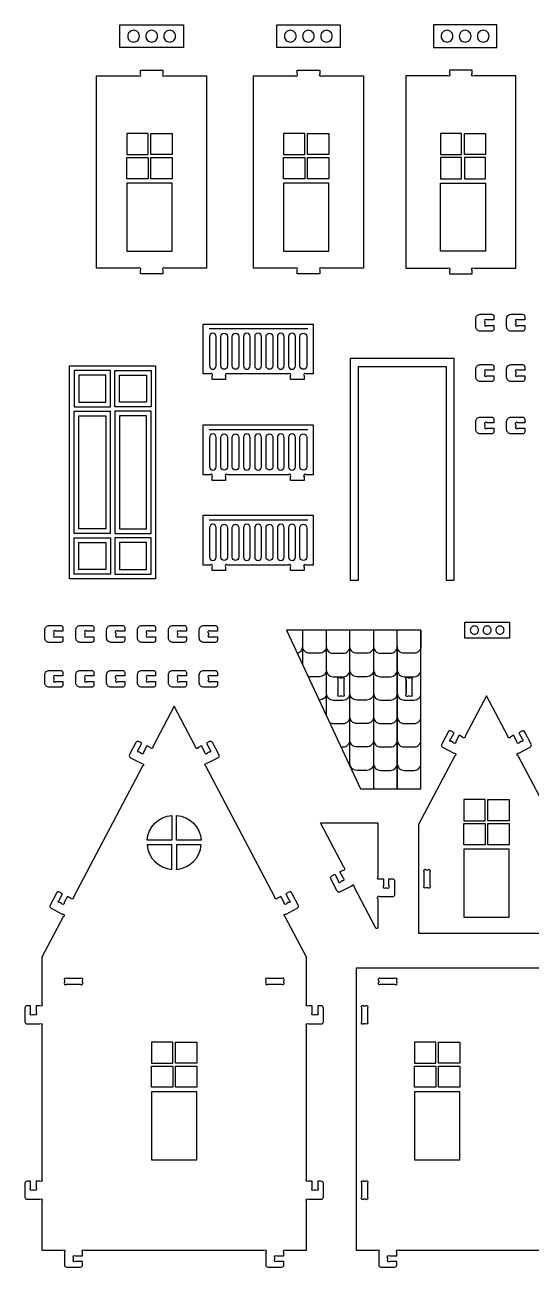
# Model space of a CAD drawing. Extents: x -74 to 95, y -57 to 54.
# Drawn here: x -17.7 to 27, y -57 to 52.8 of the extents above; entities that cross this region are included whole.
import ezdxf

# ---------------------------------------------------------------- set-up
doc = ezdxf.new("R2010")
doc.units = 0
doc.header["$MEASUREMENT"] = 0
doc.layers.add('LAYER1', color=18, linetype='CONTINUOUS')

msp = doc.modelspace()

# ---------------------------------------------------------------- linework, layer by layer
at = {"layer": 'LAYER1'}
for points in [[(-9.31, 52.83), (-3.71, 52.83), (-3.71, 50.83), (-9.31, 50.83)], [(4.55, 52.83), (10.15, 52.83), (10.15, 50.83), (4.55, 50.83)], [(24, 52.83), (18.4, 52.83), (18.4, 50.83), (24, 50.83)], [(-6.83, 43.23), (-8.7, 43.23), (-8.7, 41.36), (-6.83, 41.36)], [(-6.58, 41.36), (-6.58, 43.23), (-4.7, 43.23), (-4.7, 41.36)], [(7.03, 43.23), (5.15, 43.23), (5.15, 41.36), (7.03, 41.36)], [(7.28, 41.36), (7.28, 43.23), (9.15, 43.23), (9.15, 41.36)], [(20.88, 41.36), (20.88, 43.23), (19.01, 43.23), (19.01, 41.36)], [(21.13, 43.23), (23.01, 43.23), (23.01, 41.36), (21.13, 41.36)], [(-8.7, 39.23), (-8.7, 41.11), (-6.83, 41.11), (-6.83, 39.23)], [(-4.7, 39.23), (-6.58, 39.23), (-6.58, 41.11), (-4.7, 41.11)], [(5.15, 39.23), (5.15, 41.11), (7.03, 41.11), (7.03, 39.23)], [(9.15, 39.23), (7.28, 39.23), (7.28, 41.11), (9.15, 41.11)], [(19.01, 39.23), (20.88, 39.23), (20.88, 41.11), (19.01, 41.11)], [(23.01, 39.23), (23.01, 41.11), (21.13, 41.11), (21.13, 39.23)], [(-8.7, 32.83), (-4.7, 32.83), (-4.7, 38.83), (-8.7, 38.83)], [(5.15, 32.83), (9.15, 32.83), (9.15, 38.83), (5.15, 38.83)], [(23.01, 32.83), (19.01, 32.83), (19.01, 38.83), (23.01, 38.83)], [(20.24, 3.75), (20.24, 23.35), (11.04, 23.35), (11.04, 3.75), (11.76, 3.75), (11.76, 22.63), (19.52, 22.63), (19.52, 3.75)], [(-6.16, 3.88), (-13.76, 3.88), (-13.76, 22.68), (-6.16, 22.68)], [(-13.36, 22.28), (-13.36, 19.08), (-10.16, 19.08), (-10.16, 22.28)], [(-9.76, 19.08), (-9.76, 22.28), (-6.56, 22.28), (-6.56, 19.08)], [(-12.96, 21.88), (-12.96, 19.48), (-10.56, 19.48), (-10.56, 21.88)], [(-9.36, 19.48), (-9.36, 21.88), (-6.96, 21.88), (-6.96, 19.48)], [(-9.76, 7.88), (-6.56, 7.88), (-6.56, 18.68), (-9.76, 18.68)], [(-12.96, 8.28), (-12.96, 18.28), (-10.56, 18.28), (-10.56, 8.28)], [(-9.36, 8.28), (-6.96, 8.28), (-6.96, 18.28), (-9.36, 18.28)], [(-13.36, 7.48), (-10.16, 7.48), (-10.16, 4.28), (-13.36, 4.28)], [(-12.96, 7.08), (-10.56, 7.08), (-10.56, 4.68), (-12.96, 4.68)], [(-9.76, 4.28), (-6.56, 4.28), (-6.56, 7.48), (-9.76, 7.48)], [(-9.36, 4.68), (-6.96, 4.68), (-6.96, 7.08), (-9.36, 7.08)], [(21.18, 0.04), (25.12, 0.04), (25.12, -1.37), (21.18, -1.37)], [(11.96, -14.68), (16.49, -14.68), (17.29, -14.68), (17.29, -0.67), (5.42, -0.67)], [(22.96, -15.64), (21.08, -15.64), (21.08, -17.52), (22.96, -17.52)], [(23.21, -17.52), (23.21, -15.64), (25.08, -15.64), (25.08, -17.52)], [(21.08, -19.64), (21.08, -17.77), (22.96, -17.77), (22.96, -19.64)], [(25.08, -19.64), (23.21, -19.64), (23.21, -17.77), (25.08, -17.77)], [(21.08, -26.05), (25.08, -26.05), (25.08, -20.04), (21.08, -20.04)], [(-4.64, -37.07), (-6.52, -37.07), (-6.52, -38.95), (-4.64, -38.95)], [(-4.39, -38.95), (-4.39, -37.07), (-2.52, -37.07), (-2.52, -38.95)], [(18.6, -37.07), (16.73, -37.07), (16.73, -38.95), (18.6, -38.95)], [(18.85, -38.95), (18.85, -37.07), (20.73, -37.07), (20.73, -38.95)], [(-6.52, -41.07), (-6.52, -39.2), (-4.64, -39.2), (-4.64, -41.07)], [(-2.52, -41.07), (-4.39, -41.07), (-4.39, -39.2), (-2.52, -39.2)], [(16.73, -41.07), (16.73, -39.2), (18.6, -39.2), (18.6, -41.07)], [(20.73, -41.07), (18.85, -41.07), (18.85, -39.2), (20.73, -39.2)], [(-6.52, -47.47), (-2.52, -47.47), (-2.52, -41.47), (-6.52, -41.47)], [(16.73, -47.47), (20.73, -47.47), (20.73, -41.47), (16.73, -41.47)]]:
    msp.add_lwpolyline(points, close=True, dxfattribs=at)
for points in [[(-8.11, 52.35, 0.414214), (-8.63, 51.83, 0.414214), (-8.11, 51.31, 0.414214), (-7.59, 51.83, 0.414214)], [(-6.51, 52.35, 0.414214), (-7.03, 51.83, 0.414214), (-6.51, 51.31, 0.414214), (-5.99, 51.83, 0.414214)], [(-4.91, 52.35, 0.414214), (-5.43, 51.83, 0.414214), (-4.91, 51.31, 0.414214), (-4.39, 51.83, 0.414214)], [(5.75, 52.35, 0.414214), (5.23, 51.83, 0.414214), (5.75, 51.31, 0.414214), (6.26, 51.83, 0.414214)], [(7.35, 52.35, 0.414214), (6.83, 51.83, 0.414214), (7.35, 51.31, 0.414214), (7.86, 51.83, 0.414214)], [(8.95, 52.35, 0.414214), (8.43, 51.83, 0.414214), (8.95, 51.31, 0.414214), (9.46, 51.83, 0.414214)], [(19.6, 52.35, 0.414214), (19.08, 51.83, 0.414214), (19.6, 51.31, 0.414214), (20.12, 51.83, 0.414214)], [(21.2, 52.35, 0.414214), (20.68, 51.83, 0.414214), (21.2, 51.31, 0.414214), (21.72, 51.83, 0.414214)], [(22.8, 52.35, 0.414214), (22.28, 51.83, 0.414214), (22.8, 51.31, 0.414214), (23.32, 51.83, 0.414214)], [(-11.38, 48.33), (-7.69, 48.33, 1), (-7.51, 48.51), (-7.51, 48.83), (-5.51, 48.83), (-5.51, 48.51, 1), (-5.33, 48.33), (-1.65, 48.33), (-1.65, 31.33), (-5.33, 31.33, 1), (-5.51, 31.16), (-5.51, 30.83), (-7.51, 30.83), (-7.51, 31.16, 1), (-7.69, 31.33), (-11.38, 31.33)], [(2.48, 48.33), (6.17, 48.33, 1), (6.35, 48.51), (6.35, 48.83), (8.35, 48.83), (8.35, 48.51, 1), (8.52, 48.33), (12.21, 48.33), (12.21, 31.33), (8.52, 31.33, 1), (8.35, 31.16), (8.35, 30.83), (6.35, 30.83), (6.35, 31.16, 1), (6.17, 31.33), (2.48, 31.33)], [(25.68, 48.33), (21.99, 48.33, -1), (21.81, 48.51), (21.81, 48.83), (19.81, 48.83), (19.81, 48.51, -1), (19.64, 48.33), (15.95, 48.33), (15.95, 31.33), (19.64, 31.33, -1), (19.81, 31.16), (19.81, 30.83), (21.81, 30.83), (21.81, 31.16, -1), (21.99, 31.33), (25.68, 31.33)], [(-1.17, 21.49), (-1.17, 21.82, 1), (-1.35, 21.99), (-1.97, 21.99), (-1.97, 26.39), (7.76, 26.39), (7.76, 21.99), (7.14, 21.99, 1), (6.96, 21.82), (6.96, 21.49), (5.76, 21.49), (5.76, 21.82, 1), (5.58, 21.99), (0.21, 21.99, 1), (0.03, 21.82), (0.03, 21.49)], [(23.54, 25.75), (22.54, 25.75, -0.414214), (22.14, 26.15), (22.14, 26.85, -0.414214), (22.54, 27.25), (23.54, 27.25, -0.414214), (23.74, 27.05), (23.74, 26.75), (23.12, 26.75, 1), (22.94, 26.57), (22.94, 26.43, 1), (23.12, 26.25), (23.74, 26.25), (23.74, 25.95, -0.414214)], [(26.27, 25.75), (25.27, 25.75, -0.414214), (24.87, 26.15), (24.87, 26.85, -0.414214), (25.27, 27.25), (26.27, 27.25, -0.414214), (26.47, 27.05), (26.47, 26.75), (25.85, 26.75, 1), (25.67, 26.57), (25.67, 26.43, 1), (25.85, 26.25), (26.47, 26.25), (26.47, 25.95, -0.414214)], [(-0.8, 22.69), (-0.8, 25.29, 1), (-1.4, 25.29), (-1.4, 22.69, 1)], [(-0.4, 22.69), (-0.4, 25.29, -1), (0.2, 25.29), (0.2, 22.69, -1)], [(0.6, 22.69), (0.6, 25.29, -1), (1.2, 25.29), (1.2, 22.69, -1)], [(2.2, 22.69), (2.2, 25.29, 1), (1.6, 25.29), (1.6, 22.69, 1)], [(3.2, 22.69), (3.2, 25.29, 1), (2.6, 25.29), (2.6, 22.69, 1)], [(3.6, 22.69), (3.6, 25.29, -1), (4.2, 25.29), (4.2, 22.69, -1)], [(5.2, 22.69), (5.2, 25.29, 1), (4.6, 25.29), (4.6, 22.69, 1)], [(6.2, 22.69), (6.2, 25.29, 1), (5.6, 25.29), (5.6, 22.69, 1)], [(6.6, 22.69), (6.6, 25.29, -1), (7.2, 25.29), (7.2, 22.69, -1)], [(23.54, 21.3), (22.54, 21.3, -0.414214), (22.14, 21.7), (22.14, 22.4, -0.414214), (22.54, 22.8), (23.54, 22.8, -0.414214), (23.74, 22.6), (23.74, 22.3), (23.12, 22.3, 1), (22.94, 22.12), (22.94, 21.97, 1), (23.12, 21.8), (23.74, 21.8), (23.74, 21.5, -0.414214)], [(26.27, 21.3), (25.27, 21.3, -0.414214), (24.87, 21.7), (24.87, 22.4, -0.414214), (25.27, 22.8), (26.27, 22.8, -0.414214), (26.47, 22.6), (26.47, 22.3), (25.85, 22.3, 1), (25.67, 22.12), (25.67, 21.97, 1), (25.85, 21.8), (26.47, 21.8), (26.47, 21.5, -0.414214)], [(23.54, 16.67), (22.54, 16.67, -0.414214), (22.14, 17.07), (22.14, 17.77, -0.414214), (22.54, 18.17), (23.54, 18.17, -0.414214), (23.74, 17.97), (23.74, 17.67), (23.12, 17.67, 1), (22.94, 17.49), (22.94, 17.35, 1), (23.12, 17.17), (23.74, 17.17), (23.74, 16.87, -0.414214)], [(26.27, 16.67), (25.27, 16.67, -0.414214), (24.87, 17.07), (24.87, 17.77, -0.414214), (25.27, 18.17), (26.27, 18.17, -0.414214), (26.47, 17.97), (26.47, 17.67), (25.85, 17.67, 1), (25.67, 17.49), (25.67, 17.35, 1), (25.85, 17.17), (26.47, 17.17), (26.47, 16.87, -0.414214)], [(-1.17, 12.57), (-1.17, 12.89, 1), (-1.35, 13.07), (-1.97, 13.07), (-1.97, 17.47), (7.76, 17.47), (7.76, 13.07), (7.14, 13.07, 1), (6.96, 12.89), (6.96, 12.57), (5.76, 12.57), (5.76, 12.89, 1), (5.58, 13.07), (0.21, 13.07, 1), (0.03, 12.89), (0.03, 12.57)], [(-0.8, 13.77), (-0.8, 16.37, 1), (-1.4, 16.37), (-1.4, 13.77, 1)], [(-0.4, 13.77), (-0.4, 16.37, -1), (0.2, 16.37), (0.2, 13.77, -1)], [(0.6, 13.77), (0.6, 16.37, -1), (1.2, 16.37), (1.2, 13.77, -1)], [(2.2, 13.77), (2.2, 16.37, 1), (1.6, 16.37), (1.6, 13.77, 1)], [(3.2, 13.77), (3.2, 16.37, 1), (2.6, 16.37), (2.6, 13.77, 1)], [(3.6, 13.77), (3.6, 16.37, -1), (4.2, 16.37), (4.2, 13.77, -1)], [(5.2, 13.77), (5.2, 16.37, 1), (4.6, 16.37), (4.6, 13.77, 1)], [(6.2, 13.77), (6.2, 16.37, 1), (5.6, 16.37), (5.6, 13.77, 1)], [(6.6, 13.77), (6.6, 16.37, -1), (7.2, 16.37), (7.2, 13.77, -1)], [(-1.17, 4.59), (-1.17, 4.91, 1), (-1.35, 5.09), (-1.97, 5.09), (-1.97, 9.49), (7.76, 9.49), (7.76, 5.09), (7.14, 5.09, 1), (6.96, 4.91), (6.96, 4.59), (5.76, 4.59), (5.76, 4.91, 1), (5.58, 5.09), (0.21, 5.09, 1), (0.03, 4.91), (0.03, 4.59)], [(-0.8, 5.79), (-0.8, 8.39, 1), (-1.4, 8.39), (-1.4, 5.79, 1)], [(-0.4, 5.79), (-0.4, 8.39, -1), (0.2, 8.39), (0.2, 5.79, -1)], [(0.6, 5.79), (0.6, 8.39, -1), (1.2, 8.39), (1.2, 5.79, -1)], [(2.2, 5.79), (2.2, 8.39, 1), (1.6, 8.39), (1.6, 5.79, 1)], [(3.2, 5.79), (3.2, 8.39, 1), (2.6, 8.39), (2.6, 5.79, 1)], [(3.6, 5.79), (3.6, 8.39, -1), (4.2, 8.39), (4.2, 5.79, -1)], [(5.2, 5.79), (5.2, 8.39, 1), (4.6, 8.39), (4.6, 5.79, 1)], [(6.2, 5.79), (6.2, 8.39, 1), (5.6, 8.39), (5.6, 5.79, 1)], [(6.6, 5.79), (6.6, 8.39, -1), (7.2, 8.39), (7.2, 5.79, -1)], [(-14.55, -1.75), (-15.55, -1.75, -0.414214), (-15.95, -1.35), (-15.95, -0.65, -0.414214), (-15.55, -0.25), (-14.55, -0.25, -0.414214), (-14.35, -0.45), (-14.35, -0.75), (-14.97, -0.75, 1), (-15.15, -0.93), (-15.15, -1.08, 1), (-14.97, -1.25), (-14.35, -1.25), (-14.35, -1.55, -0.414214)], [(-11.82, -1.75), (-12.82, -1.75, -0.414214), (-13.22, -1.35), (-13.22, -0.65, -0.414214), (-12.82, -0.25), (-11.82, -0.25, -0.414214), (-11.62, -0.45), (-11.62, -0.75), (-12.24, -0.75, 1), (-12.42, -0.93), (-12.42, -1.08, 1), (-12.24, -1.25), (-11.62, -1.25), (-11.62, -1.55, -0.414214)], [(-9.09, -1.75), (-10.09, -1.75, -0.414214), (-10.49, -1.35), (-10.49, -0.65, -0.414214), (-10.09, -0.25), (-9.09, -0.25, -0.414214), (-8.89, -0.45), (-8.89, -0.75), (-9.52, -0.75, 1), (-9.69, -0.93), (-9.69, -1.08, 1), (-9.52, -1.25), (-8.89, -1.25), (-8.89, -1.55, -0.414214)], [(-6.36, -1.75), (-7.36, -1.75, -0.414214), (-7.76, -1.35), (-7.76, -0.65, -0.414214), (-7.36, -0.25), (-6.36, -0.25, -0.414214), (-6.16, -0.45), (-6.16, -0.75), (-6.79, -0.75, 1), (-6.96, -0.93), (-6.96, -1.08, 1), (-6.79, -1.25), (-6.16, -1.25), (-6.16, -1.55, -0.414214)], [(-3.63, -1.75), (-4.63, -1.75, -0.414214), (-5.03, -1.35), (-5.03, -0.65, -0.414214), (-4.63, -0.25), (-3.63, -0.25, -0.414214), (-3.43, -0.45), (-3.43, -0.75), (-4.06, -0.75, 1), (-4.23, -0.93), (-4.23, -1.08, 1), (-4.06, -1.25), (-3.43, -1.25), (-3.43, -1.55, -0.414214)], [(-0.9, -1.75), (-1.9, -1.75, -0.414214), (-2.3, -1.35), (-2.3, -0.65, -0.414214), (-1.9, -0.25), (-0.9, -0.25, -0.414214), (-0.7, -0.45), (-0.7, -0.75), (-1.33, -0.75, 1), (-1.5, -0.93), (-1.5, -1.08, 1), (-1.33, -1.25), (-0.7, -1.25), (-0.7, -1.55, -0.414214)], [(22.02, -0.3, 0.414214), (21.66, -0.66, 0.414214), (22.02, -1.03, 0.414214), (22.39, -0.66, 0.414214)], [(23.15, -0.3, 0.414214), (22.78, -0.66, 0.414214), (23.15, -1.03, 0.414214), (23.51, -0.66, 0.414214)], [(24.28, -0.3, 0.414214), (23.91, -0.66, 0.414214), (24.28, -1.03, 0.414214), (24.64, -0.66, 0.414214)], [(-14.55, -5.72), (-15.55, -5.72, -0.414214), (-15.95, -5.32), (-15.95, -4.62, -0.414214), (-15.55, -4.22), (-14.55, -4.22, -0.414214), (-14.35, -4.42), (-14.35, -4.72), (-14.97, -4.72, 1), (-15.15, -4.9), (-15.15, -5.05, 1), (-14.97, -5.22), (-14.35, -5.22), (-14.35, -5.52, -0.414214)], [(-11.82, -5.72), (-12.82, -5.72, -0.414214), (-13.22, -5.32), (-13.22, -4.62, -0.414214), (-12.82, -4.22), (-11.82, -4.22, -0.414214), (-11.62, -4.42), (-11.62, -4.72), (-12.24, -4.72, 1), (-12.42, -4.9), (-12.42, -5.05, 1), (-12.24, -5.22), (-11.62, -5.22), (-11.62, -5.52, -0.414214)], [(-9.09, -5.72), (-10.09, -5.72, -0.414214), (-10.49, -5.32), (-10.49, -4.62, -0.414214), (-10.09, -4.22), (-9.09, -4.22, -0.414214), (-8.89, -4.42), (-8.89, -4.72), (-9.52, -4.72, 1), (-9.69, -4.9), (-9.69, -5.05, 1), (-9.52, -5.22), (-8.89, -5.22), (-8.89, -5.52, -0.414214)], [(-6.36, -5.72), (-7.36, -5.72, -0.414214), (-7.76, -5.32), (-7.76, -4.62, -0.414214), (-7.36, -4.22), (-6.36, -4.22, -0.414214), (-6.16, -4.42), (-6.16, -4.72), (-6.79, -4.72, 1), (-6.96, -4.9), (-6.96, -5.05, 1), (-6.79, -5.22), (-6.16, -5.22), (-6.16, -5.52, -0.414214)], [(-3.63, -5.72), (-4.63, -5.72, -0.414214), (-5.03, -5.32), (-5.03, -4.62, -0.414214), (-4.63, -4.22), (-3.63, -4.22, -0.414214), (-3.43, -4.42), (-3.43, -4.72), (-4.06, -4.72, 1), (-4.23, -4.9), (-4.23, -5.05, 1), (-4.06, -5.22), (-3.43, -5.22), (-3.43, -5.52, -0.414214)], [(-0.9, -5.72), (-1.9, -5.72, -0.414214), (-2.3, -5.32), (-2.3, -4.62, -0.414214), (-1.9, -4.22), (-0.9, -4.22, -0.414214), (-0.7, -4.42), (-0.7, -4.72), (-1.33, -4.72, 1), (-1.5, -4.9), (-1.5, -5.05, 1), (-1.33, -5.22), (-0.7, -5.22), (-0.7, -5.52, -0.414214)], [(10.48, -5.07), (10.48, -6.32, -1), (10.31, -6.49), (10.16, -6.49, -1), (9.98, -6.32), (9.98, -5.07, -1), (10.16, -4.89), (10.31, -4.89, -1)], [(16.49, -5.07), (16.49, -6.32, -1), (16.31, -6.49), (16.16, -6.49, -1), (15.99, -6.32), (15.99, -5.07, -1), (16.16, -4.89), (16.31, -4.89, -1)], [(-8.38, -11.94), (-7.39, -12.46, -1), (-7.32, -12.7), (-13.42, -24.27, -1), (-13.66, -24.35), (-13.95, -24.2), (-14.24, -24.75, -1), (-14.48, -24.82), (-14.61, -24.75, -1), (-14.68, -24.52), (-14.39, -23.96), (-14.66, -23.82, 0.414214), (-14.93, -23.91), (-15.49, -24.97, 0.414214), (-15.4, -25.24), (-14.41, -25.76, -1), (-14.33, -26), (-16.22, -29.58), (-16.22, -33.69, -1), (-16.4, -33.87), (-16.72, -33.87), (-16.72, -34.49, -1), (-16.9, -34.67), (-17.04, -34.67, -1), (-17.22, -34.49), (-17.22, -33.87), (-17.52, -33.87, 0.414214), (-17.72, -34.07), (-17.72, -35.27, 0.414214), (-17.52, -35.47), (-16.4, -35.47, -1), (-16.22, -35.65), (-16.22, -49.19, -1), (-16.4, -49.37), (-16.72, -49.37), (-16.72, -49.99, -1), (-16.9, -50.17), (-17.04, -50.17, -1), (-17.22, -49.99), (-17.22, -49.37), (-17.52, -49.37, 0.414214), (-17.72, -49.57), (-17.72, -50.77, 0.414214), (-17.52, -50.97), (-16.4, -50.97, -1), (-16.22, -51.15), (-16.22, -55.47), (-14.4, -55.47, -1), (-14.22, -55.65), (-14.22, -56.77, 0.414214), (-14.02, -56.97), (-12.82, -56.97, 0.414214), (-12.62, -56.77), (-12.62, -56.47), (-13.24, -56.47, -1), (-13.42, -56.29), (-13.42, -56.15, -1), (-13.24, -55.97), (-12.62, -55.97), (-12.62, -55.65, -1), (-12.44, -55.47), (3.41, -55.47, -1), (3.58, -55.65), (3.58, -56.77, 0.414214), (3.78, -56.97), (4.98, -56.97, 0.414214), (5.18, -56.77), (5.18, -56.47), (4.56, -56.47, -1), (4.38, -56.29), (4.38, -56.15, -1), (4.56, -55.97), (5.18, -55.97), (5.18, -55.65, -1), (5.36, -55.47), (7.18, -55.47), (7.18, -51.15, -1), (7.36, -50.97), (8.48, -50.97, 0.414214), (8.68, -50.77), (8.68, -49.57, 0.414214), (8.48, -49.37), (8.18, -49.37), (8.18, -49.99, -1), (8.01, -50.17), (7.86, -50.17, -1), (7.68, -49.99), (7.68, -49.37), (7.36, -49.37, -1), (7.18, -49.19), (7.18, -35.65, -1), (7.36, -35.47), (8.48, -35.47, 0.414214), (8.68, -35.27), (8.68, -34.07, 0.414214), (8.48, -33.87), (8.18, -33.87), (8.18, -34.49, -1), (8.01, -34.67), (7.86, -34.67, -1), (7.68, -34.49), (7.68, -33.87), (7.36, -33.87, -1), (7.18, -33.69), (7.18, -29.58), (5.3, -26, -1), (5.37, -25.76), (6.36, -25.24, 0.414214), (6.45, -24.97), (5.89, -23.91, 0.414214), (5.62, -23.82), (5.35, -23.96), (5.64, -24.52, -1), (5.57, -24.75), (5.44, -24.82, -1), (5.2, -24.75), (4.91, -24.2), (4.62, -24.35, -1), (4.38, -24.27), (-1.72, -12.7, -1), (-1.65, -12.46), (-0.65, -11.94, 0.414214), (-0.57, -11.67), (-1.13, -10.6, 0.414214), (-1.4, -10.52), (-1.67, -10.66), (-1.38, -11.21, -1), (-1.45, -11.45), (-1.58, -11.52, -1), (-1.82, -11.44), (-2.11, -10.89), (-2.39, -11.04, -1), (-2.63, -10.97), (-4.52, -7.39), (-6.41, -10.97, -1), (-6.64, -11.04), (-6.93, -10.89), (-7.22, -11.44, -1), (-7.46, -11.52), (-7.59, -11.45, -1), (-7.66, -11.21), (-7.37, -10.66), (-7.64, -10.52, 0.414214), (-7.91, -10.6), (-8.47, -11.67, 0.414214)], [(-4.72, -17.04), (-4.72, -19.23), (-6.91, -19.23, -0.366118)], [(-4.32, -17.04, -0.366118), (-2.13, -19.23), (-4.32, -19.23)], [(13.47, -17.7), (13.47, -22.47, 1), (13.65, -22.64), (13.97, -22.64), (13.97, -23.27, 1), (14.15, -23.44), (14.29, -23.44, 1), (14.47, -23.27), (14.47, -22.64), (14.77, -22.64, -0.414214), (14.97, -22.84), (14.97, -24.04, -0.414214), (14.77, -24.24), (13.65, -24.24, 1), (13.47, -24.42), (13.47, -26.97, -0.782614), (13.32, -27.01), (11.39, -23.36, 1), (11.16, -23.29), (10.16, -23.81, -0.414214), (9.89, -23.73), (9.33, -22.66, -0.414214), (9.41, -22.39), (9.68, -22.25), (9.97, -22.81, 1), (10.21, -22.88), (10.34, -22.81, 1), (10.41, -22.57), (10.12, -22.02), (10.41, -21.87, 1), (10.48, -21.63), (8.41, -17.7), (10.14, -17.7), (11.74, -17.7)], [(-4.72, -21.82), (-4.72, -19.63), (-6.91, -19.63, 0.366118)], [(-4.32, -21.82, 0.366118), (-2.13, -19.63), (-4.32, -19.63)], [(18.08, -22.02), (18.08, -23.27, -1), (17.9, -23.44), (17.75, -23.44, -1), (17.58, -23.27), (17.58, -22.02, -1), (17.75, -21.84), (17.9, -21.84, -1)], [(-14.04, -31.97), (-12.8, -31.97, 1), (-12.62, -31.79), (-12.62, -31.65, 1), (-12.8, -31.47), (-14.04, -31.47, 1), (-14.22, -31.65), (-14.22, -31.79, 1)], [(3.76, -31.97), (5.01, -31.97, 1), (5.18, -31.79), (5.18, -31.65, 1), (5.01, -31.47), (3.76, -31.47, 1), (3.58, -31.65), (3.58, -31.79, 1)], [(13.73, -31.97), (14.98, -31.97, 1), (15.16, -31.79), (15.16, -31.65, 1), (14.98, -31.47), (13.73, -31.47, 1), (13.56, -31.65), (13.56, -31.79, 1)], [(12.56, -34.05), (12.56, -35.29, -1), (12.38, -35.47), (12.23, -35.47, -1), (12.06, -35.29), (12.06, -34.05, -1), (12.23, -33.87), (12.38, -33.87, -1)], [(12.56, -49.55), (12.56, -50.79, -1), (12.38, -50.97), (12.23, -50.97, -1), (12.06, -50.79), (12.06, -49.55, -1), (12.23, -49.37), (12.38, -49.37, -1)]]:
    msp.add_lwpolyline(points, format="xyb", close=True, dxfattribs=at)
for points in [[(-1.42, 25.99), (7.29, 25.99)], [(-10.16, 7.88), (-13.36, 7.88), (-13.36, 18.68), (-10.16, 18.68)], [(-10.16, 7.88), (-10.16, 18.68)], [(-1.42, 17.07), (7.29, 17.07)], [(-1.42, 9.09), (7.29, 9.09)], [(6.84, -3.72), (6.84, -2.11)], [(15.99, -5.07), (15.99, -6.32)], [(16.31, -4.89), (16.16, -4.89)], [(16.49, -5.07), (16.49, -6.32)], [(8.93, -6.25), (8.93, -8.2)], [(8.93, -6.25), (8.93, -8.2)], [(16.31, -6.49), (16.16, -6.49)], [(11.02, -12.68), (11.02, -12.46)], [(11.02, -12.68), (11.02, -12.46)]]:
    msp.add_lwpolyline(points, dxfattribs=at)
for points in [[(6.37, -2.69, 0.356178), (6.84, -2.11), (6.84, -0.67)], [(8.93, -0.67), (8.93, -2.11, -0.414214), (8.33, -2.71), (7.45, -2.71, -0.414214), (6.84, -2.11), (6.84, -0.67)], [(8.93, -0.67), (8.93, -2.11, 0.414214), (9.53, -2.71), (10.42, -2.71, 0.414214), (11.02, -2.11), (11.02, -0.67)], [(13.11, -0.67), (13.11, -2.11, -0.414214), (12.51, -2.71), (11.62, -2.71, -0.414214), (11.02, -2.11), (11.02, -0.67)], [(13.11, -0.67), (13.11, -2.11, 0.414214), (13.71, -2.71), (14.6, -2.71, 0.414214), (15.2, -2.11), (15.2, -0.67)], [(17.29, -0.67), (17.29, -2.11, -0.414214), (16.69, -2.71), (15.8, -2.71, -0.414214), (15.2, -2.11), (15.2, -0.67)], [(8.93, -2.11), (8.93, -4.18, -0.414214), (8.33, -4.78), (7.45, -4.78, -0.047441), (7.33, -4.77)], [(8.93, -2.11), (8.93, -4.18, 0.414214), (9.53, -4.78), (10.42, -4.78, 0.414214), (11.02, -4.18), (11.02, -2.11)], [(13.11, -2.11), (13.11, -4.18, -0.414214), (12.51, -4.78), (11.62, -4.78, -0.414214), (11.02, -4.18), (11.02, -2.11)], [(13.11, -2.11), (13.11, -4.18, 0.414214), (13.71, -4.78), (14.6, -4.78, 0.414214), (15.2, -4.18), (15.2, -2.11)], [(15.2, -2.11), (15.2, -4.18, 0.414214), (15.8, -4.78), (16.69, -4.78, 0.414214), (17.29, -4.18), (17.29, -2.11)], [(8.93, -4.18), (8.93, -6.25, -0.414214), (8.33, -6.85), (8.3, -6.85)], [(8.93, -4.18), (8.93, -6.25, 0.414214), (9.53, -6.85), (10.42, -6.85, 0.414214), (11.02, -6.25), (11.02, -4.18)], [(13.11, -4.18), (13.11, -6.25, -0.414214), (12.51, -6.85), (11.62, -6.85, -0.414214), (11.02, -6.25), (11.02, -4.18)], [(13.11, -4.18), (13.11, -6.25, 0.414214), (13.71, -6.85), (14.6, -6.85, 0.414214), (15.2, -6.25), (15.2, -4.18)], [(15.2, -4.18), (15.2, -6.25, 0.414214), (15.8, -6.85), (16.69, -6.85, 0.414214), (17.29, -6.25), (17.29, -4.18)], [(9.23, -8.84, 0.13254), (9.53, -8.92), (10.42, -8.92, 0.414214), (11.02, -8.32), (11.02, -6.25)], [(13.11, -6.25), (13.11, -8.32, -0.414214), (12.51, -8.92), (11.62, -8.92, -0.414214), (11.02, -8.32), (11.02, -6.25)], [(13.11, -6.25), (13.11, -8.32, 0.414214), (13.71, -8.92), (14.6, -8.92, 0.414214), (15.2, -8.32), (15.2, -6.25)], [(15.2, -6.25), (15.2, -8.32, 0.414214), (15.8, -8.92), (16.69, -8.92, 0.414214), (17.29, -8.32), (17.29, -6.25)], [(29.09, -17.85), (25.88, -11.77, -1), (25.95, -11.53), (26.95, -11.01, 0.414214), (27.03, -10.74), (26.47, -9.67, 0.414214), (26.2, -9.59), (25.94, -9.73), (26.23, -10.28, -1), (26.15, -10.52), (26.02, -10.59, -1), (25.78, -10.52), (25.49, -9.96), (25.21, -10.12, -1), (24.97, -10.04), (23.08, -6.46), (21.19, -10.04, -1), (20.96, -10.12), (20.67, -9.96), (20.38, -10.52, -1), (20.14, -10.59), (20.01, -10.52, -1), (19.94, -10.28), (20.23, -9.73), (19.96, -9.59, 0.414214), (19.69, -9.67), (19.13, -10.74, 0.414214), (19.21, -11.01), (20.21, -11.53, -1), (20.28, -11.77), (17.08, -17.85), (17.08, -27.44), (29.09, -27.44)], [(10.24, -10.99), (10.42, -10.99, 0.414214), (11.02, -10.39), (11.02, -8.32)], [(13.11, -8.32), (13.11, -10.39, -0.414214), (12.51, -10.99), (11.62, -10.99, -0.414214), (11.02, -10.39), (11.02, -8.32)], [(13.11, -8.32), (13.11, -10.39, 0.414214), (13.71, -10.99), (14.6, -10.99, 0.414214), (15.2, -10.39), (15.2, -8.32)], [(15.2, -8.32), (15.2, -10.39, 0.414214), (15.8, -10.99), (16.69, -10.99, 0.414214), (17.29, -10.39), (17.29, -8.32)], [(11, -12.63, 0.0694), (11.02, -12.46), (11.02, -10.39)], [(13.11, -10.39), (13.11, -12.46, -0.414214), (12.51, -13.06), (11.62, -13.06, -0.414214), (11.02, -12.46), (11.02, -10.39)], [(13.11, -10.39), (13.11, -12.46, 0.414214), (13.71, -13.06), (14.6, -13.06, 0.414214), (15.2, -12.46), (15.2, -10.39)], [(15.2, -10.39), (15.2, -12.46, 0.414214), (15.8, -13.06), (16.69, -13.06, 0.414214), (17.29, -12.46), (17.29, -10.39)], [(13.11, -12.46), (13.11, -14.53, -0.062017), (13.09, -14.68)], [(13.11, -12.46), (13.11, -14.53, 0.062017), (13.13, -14.68)], [(15.18, -14.68, 0.062017), (15.2, -14.53), (15.2, -12.46)], [(15.2, -12.46), (15.2, -14.53, 0.062017), (15.22, -14.68)], [(17.27, -14.68, 0.062017), (17.29, -14.53), (17.29, -12.46)], [(37.98, -30.53), (11.56, -30.53), (11.56, -55.47), (13.38, -55.47, -1), (13.56, -55.65), (13.56, -56.77, 0.414214), (13.76, -56.97), (14.96, -56.97, 0.414214), (15.16, -56.77), (15.16, -56.47), (14.53, -56.47, -1), (14.36, -56.29), (14.36, -56.15, -1), (14.53, -55.97), (15.16, -55.97), (15.16, -55.65, -1), (15.33, -55.47), (61.78, -55.47, -1)]]:
    msp.add_lwpolyline(points, format="xyb", dxfattribs=at)

doc.saveas('drawing.dxf')
